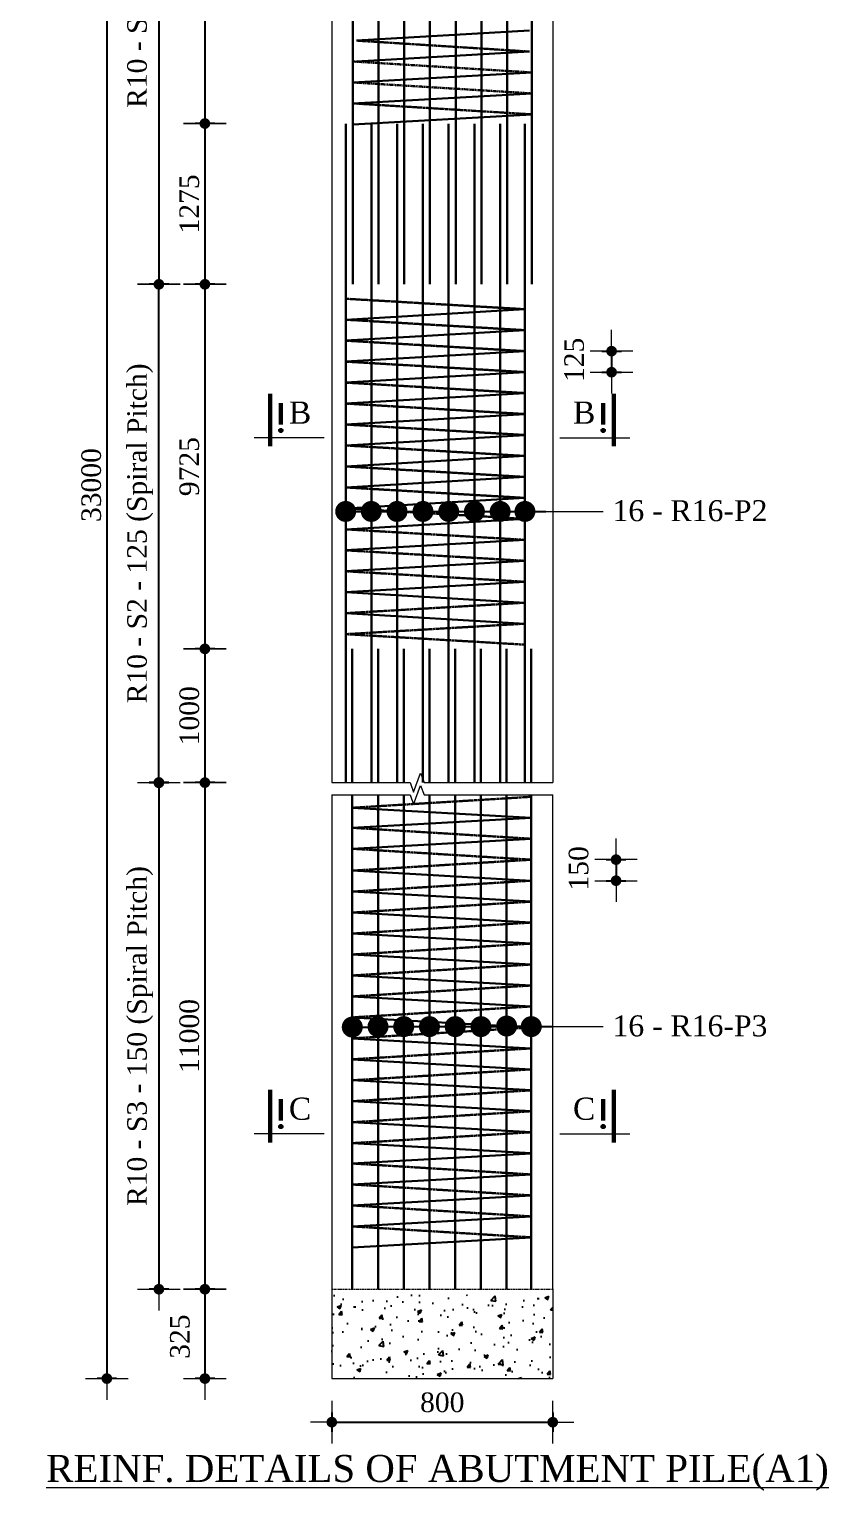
# Model space of a CAD drawing. Header units: inches. Extents: x -396 to 84373, y -33132 to 10226.
# Drawn here: x 24447 to 27306, y -33132 to -27903 of the extents above; entities that cross this region are included whole.
import ezdxf

# ---------------------------------------------------------------- set-up
doc = ezdxf.new("R2010")
doc.units = ezdxf.units.IN
doc.header["$LTSCALE"] = 15
doc.header["$MEASUREMENT"] = 0
doc.header["$PDMODE"] = 3
doc.header["$PDSIZE"] = -15
doc.linetypes.add('DASHED2', pattern=[0.375, 0.25, -0.125])
doc.linetypes.add('DASHEDX2', pattern=[38.1, 25.4, -12.7])
for name, color, linetype, lineweight in [('dim', 7, 'Continuous', 18), ('L.L', 200, 'Continuous', 18), ('Reinf.', 12, 'Continuous', 30), ('text', 7, 'Continuous', 20)]:
    doc.layers.add(name, color=color, linetype=linetype, lineweight=lineweight)
doc.layers.add('HATCH', color=35, linetype='Continuous')
doc.styles.get("Standard").update_dxf_attribs({"font": 'times.ttf'})
doc.dimstyles.new('ISO-25', dxfattribs={"dimtxt": 75, "dimasz": 50, "dimexe": 95, "dimexo": 75.625, "dimgap": 60, "dimtad": 1, "dimdec": 1, "dimdsep": 46, "dimtxsty": 'Standard', "dimblk": 'DOT', "dimcen": 52.5, "dimclrd": 256, "dimclre": 256, "dimclrt": 256, "dimadec": 0, "dimazin": 0, "dimtfac": 1, "dimtdec": 1, "dimtix": 1, "dimtmove": 0, "dimatfit": 3, "dimldrblk": 'DOT', "dimfxl": 1, "dimlwd": -1, "dimarcsym": 0})
doc.dimstyles.new('ISO-70', dxfattribs={"dimscale": 0, "dimtxt": 70, "dimasz": 0.75, "dimexe": 35, "dimexo": 35, "dimgap": 20, "dimtad": 1, "dimdec": 0, "dimlfac": -1, "dimzin": 1, "dimdsep": 46, "dimtxsty": 'Standard', "dimblk": 'DIM', "dimcen": 60, "dimclrd": 256, "dimclre": 256, "dimclrt": 256, "dimadec": 0, "dimazin": 0, "dimtfac": 1, "dimtdec": 0, "dimtix": 1, "dimtofl": 0, "dimtmove": 0, "dimatfit": 3, "dimldrblk": 'DOT', "dimfxl": 35, "dimfxlon": 1, "dimtolj": 1, "dimlwd": 25, "dimarcsym": 0})

# ---------------------------------------------------------------- blocks, each defined once
blk = doc.blocks.new('DIM')
at = {"layer": 'dim'}
for p, q in [((0, -101.4), (0, 101.4)), ((-101.4, 0), (101.4, 0))]:
    blk.add_line(p, q, dxfattribs=at)
at = {"layer": 'dim', "const_width": 25.4}
blk.add_lwpolyline([(-12.7, 0, 1), (12.7, 0, 1)], format="xyb", close=True, dxfattribs=at)
blk = doc.blocks.new('*D16')
at = {"layer": 'Defpoints', "color": 0, "ltscale": 30, "transparency": 16777216}
for p in [(25528.6, -26337.8), (25074.9, -28240.9), (25528.6, -28240.9)]:
    blk.add_point(p, dxfattribs=at)
at = {"layer": 'dim', "lineweight": -2, "ltscale": 30, "transparency": 16777216}
for p, q in [((25109.9, -26337.8), (25039.9, -26337.8)), ((25109.9, -28240.9), (25039.9, -28240.9))]:
    blk.add_line(p, q, dxfattribs=at)
at = {"layer": 'dim', "lineweight": 25, "ltscale": 30, "transparency": 16777216}
blk.add_line((25074.9, -26338.6), (25074.9, -28240.1), dxfattribs=at)
at = {"layer": 'dim', "lineweight": 25, "ltscale": 30, "transparency": 16777216, "xscale": 0.75, "yscale": 0.75, "zscale": 0.75}
for p, rotation in [((25074.9, -26337.8), 90), ((25074.9, -28240.9), 270)]:
    blk.add_blockref('DIM', p, dxfattribs=dict(at, rotation=rotation))
at = {"layer": 'dim', "lineweight": 15, "ltscale": 30, "transparency": 16777216, "insert": (25019.2, -27289.3), "char_height": 70, "attachment_point": 5, "rotation": 90}
blk.add_mtext('\\A1;9675', dxfattribs=at)
blk = doc.blocks.new('_Dot')
at = {"color": 0, "linetype": 'ByBlock', "lineweight": -2}
blk.add_line((-0.5, 0), (-1, 0), dxfattribs=at)
at = {"color": 0, "linetype": 'ByBlock', "const_width": 0.5}
blk.add_lwpolyline([(-0.25, 0, 1), (0.25, 0, 1)], format="xyb", close=True, dxfattribs=at)
blk = doc.blocks.new('*D17')
at = {"layer": 'Defpoints', "color": 0, "ltscale": 30, "transparency": 16777216}
for p in [(24998.8, -26337.8), (24724.3, -32730.8), (25528.6, -32730.8)]:
    blk.add_point(p, dxfattribs=at)
at = {"layer": 'dim', "lineweight": -2, "ltscale": 30, "transparency": 16777216}
for p, q in [((24759.3, -26337.8), (24689.3, -26337.8)), ((24759.3, -32730.8), (24689.3, -32730.8))]:
    blk.add_line(p, q, dxfattribs=at)
at = {"layer": 'dim', "lineweight": 25, "ltscale": 30, "transparency": 16777216}
blk.add_line((24724.3, -26338.6), (24724.3, -32730), dxfattribs=at)
at = {"layer": 'dim', "lineweight": 25, "ltscale": 30, "transparency": 16777216, "xscale": 0.75, "yscale": 0.75, "zscale": 0.75}
for p, rotation in [((24724.3, -26337.8), 90), ((24724.3, -32730.8), 270)]:
    blk.add_blockref('DIM', p, dxfattribs=dict(at, rotation=rotation))
at = {"layer": 'dim', "lineweight": 15, "ltscale": 30, "transparency": 16777216, "insert": (24668.7, -29534.3), "char_height": 70, "width": 255.111, "attachment_point": 5, "rotation": 90}
blk.add_mtext('\\A1;33000', dxfattribs=at)
blk = doc.blocks.new('*D18')
at = {"layer": 'Defpoints', "color": 0, "ltscale": 30, "transparency": 16777216}
for p in [(25528.6, -28240.9), (25074.9, -28816), (25528.6, -28816)]:
    blk.add_point(p, dxfattribs=at)
at = {"layer": 'dim', "lineweight": -2, "ltscale": 30, "transparency": 16777216}
for p, q in [((25109.9, -28240.9), (25039.9, -28240.9)), ((25109.9, -28816), (25039.9, -28816))]:
    blk.add_line(p, q, dxfattribs=at)
at = {"layer": 'dim', "lineweight": 25, "ltscale": 30, "transparency": 16777216}
blk.add_line((25074.9, -28241.6), (25074.9, -28815.3), dxfattribs=at)
at = {"layer": 'dim', "lineweight": 25, "ltscale": 30, "transparency": 16777216, "xscale": 0.75, "yscale": 0.75, "zscale": 0.75}
for p, rotation in [((25074.9, -28240.9), 90), ((25074.9, -28816), 270)]:
    blk.add_blockref('DIM', p, dxfattribs=dict(at, rotation=rotation))
at = {"layer": 'dim', "lineweight": 15, "ltscale": 30, "transparency": 16777216, "insert": (25019.2, -28528.5), "char_height": 70, "attachment_point": 5, "rotation": 90}
blk.add_mtext('\\A1;1275', dxfattribs=at)
blk = doc.blocks.new('*D19')
at = {"layer": 'Defpoints', "color": 0, "ltscale": 30, "transparency": 16777216}
for p in [(26224, -29055.2), (26225.9, -29130.4), (26529.1, -29130.4)]:
    blk.add_point(p, dxfattribs=at)
at = {"layer": 'dim', "lineweight": -2, "ltscale": 30, "transparency": 16777216}
for p, q in [((26494.1, -29055.2), (26564.1, -29055.2)), ((26494.1, -29130.4), (26564.1, -29130.4))]:
    blk.add_line(p, q, dxfattribs=at)
at = {"layer": 'dim', "lineweight": 25, "ltscale": 30, "transparency": 16777216}
blk.add_line((26529.1, -29056), (26529.1, -29129.6), dxfattribs=at)
at = {"layer": 'dim', "lineweight": 25, "ltscale": 30, "transparency": 16777216, "xscale": 0.75, "yscale": 0.75, "zscale": 0.75}
for p, rotation in [((26529.1, -29055.2), 90), ((26529.1, -29130.4), 270)]:
    blk.add_blockref('DIM', p, dxfattribs=dict(at, rotation=rotation))
at = {"layer": 'dim', "lineweight": 15, "ltscale": 30, "transparency": 16777216, "insert": (26395.4, -29086.4), "char_height": 70, "attachment_point": 5, "rotation": 90}
blk.add_mtext('\\A1;125', dxfattribs=at)
blk = doc.blocks.new('*D20')
at = {"layer": 'Defpoints', "color": 0, "ltscale": 30, "transparency": 16777216}
for p in [(25528.6, -28816), (25074.9, -30120.3), (25596.6, -30120.3)]:
    blk.add_point(p, dxfattribs=at)
at = {"layer": 'dim', "lineweight": -2, "ltscale": 30, "transparency": 16777216}
for p, q in [((25109.9, -28816), (25039.9, -28816)), ((25109.9, -30120.3), (25039.9, -30120.3))]:
    blk.add_line(p, q, dxfattribs=at)
at = {"layer": 'dim', "lineweight": 25, "ltscale": 30, "transparency": 16777216}
blk.add_line((25074.9, -28816.8), (25074.9, -30119.6), dxfattribs=at)
at = {"layer": 'dim', "lineweight": 25, "ltscale": 30, "transparency": 16777216, "xscale": 0.75, "yscale": 0.75, "zscale": 0.75}
for p, rotation in [((25074.9, -28816), 90), ((25074.9, -30120.3), 270)]:
    blk.add_blockref('DIM', p, dxfattribs=dict(at, rotation=rotation))
at = {"layer": 'dim', "lineweight": 15, "ltscale": 30, "transparency": 16777216, "insert": (25019.2, -29468.2), "char_height": 70, "width": 277.141, "attachment_point": 5, "rotation": 90}
blk.add_mtext('\\A1;9725', dxfattribs=at)
blk = doc.blocks.new('*D10')
at = {"layer": 'Defpoints', "color": 0, "ltscale": 30, "transparency": 16777216}
for p in [(25528.6, -30120.3), (25074.9, -30598.7), (25528.6, -30598.7)]:
    blk.add_point(p, dxfattribs=at)
at = {"layer": 'dim', "lineweight": -2, "ltscale": 30, "transparency": 16777216}
for p, q in [((25109.9, -30120.3), (25039.9, -30120.3)), ((25109.9, -30598.7), (25039.9, -30598.7))]:
    blk.add_line(p, q, dxfattribs=at)
at = {"layer": 'dim', "lineweight": 25, "ltscale": 30, "transparency": 16777216}
blk.add_line((25074.9, -30121.1), (25074.9, -30598), dxfattribs=at)
at = {"layer": 'dim', "lineweight": 25, "ltscale": 30, "transparency": 16777216, "xscale": 0.75, "yscale": 0.75, "zscale": 0.75}
for p, rotation in [((25074.9, -30120.3), 90), ((25074.9, -30598.7), 270)]:
    blk.add_blockref('DIM', p, dxfattribs=dict(at, rotation=rotation))
at = {"layer": 'dim', "lineweight": 15, "ltscale": 30, "transparency": 16777216, "insert": (25019.3, -30359.5), "char_height": 70, "attachment_point": 5, "rotation": 90}
blk.add_mtext('\\A1;1000', dxfattribs=at)
blk = doc.blocks.new('*D11')
at = {"layer": 'Defpoints', "color": 0, "ltscale": 30, "transparency": 16777216}
for p in [(25528.6, -30598.7), (25074.9, -32411.2), (25528.6, -32411.2)]:
    blk.add_point(p, dxfattribs=at)
at = {"layer": 'dim', "lineweight": -2, "ltscale": 30, "transparency": 16777216}
for p, q in [((25109.9, -30598.7), (25039.9, -30598.7)), ((25109.9, -32411.2), (25039.9, -32411.2))]:
    blk.add_line(p, q, dxfattribs=at)
at = {"layer": 'dim', "lineweight": 25, "ltscale": 30, "transparency": 16777216}
blk.add_line((25074.9, -30599.5), (25074.9, -32410.5), dxfattribs=at)
at = {"layer": 'dim', "lineweight": 25, "ltscale": 30, "transparency": 16777216, "xscale": 0.75, "yscale": 0.75, "zscale": 0.75}
for p, rotation in [((25074.9, -30598.7), 90), ((25074.9, -32411.2), 270)]:
    blk.add_blockref('DIM', p, dxfattribs=dict(at, rotation=rotation))
at = {"layer": 'dim', "lineweight": 15, "ltscale": 30, "transparency": 16777216, "insert": (25019.3, -31505), "char_height": 70, "attachment_point": 5, "rotation": 90}
blk.add_mtext('\\A1;11000', dxfattribs=at)
blk = doc.blocks.new('*D12')
at = {"layer": 'Defpoints', "color": 0, "ltscale": 30, "transparency": 16777216}
for p in [(25052.4, -26337.8), (24910.4, -28816), (25074.9, -28816)]:
    blk.add_point(p, dxfattribs=at)
at = {"layer": 'dim', "lineweight": -2, "ltscale": 30, "transparency": 16777216}
for p, q in [((24945.4, -26337.8), (24875.4, -26337.8)), ((24945.4, -28816), (24875.4, -28816))]:
    blk.add_line(p, q, dxfattribs=at)
at = {"layer": 'dim', "lineweight": 25, "ltscale": 30, "transparency": 16777216}
blk.add_line((24910.4, -26338.6), (24910.4, -28815.3), dxfattribs=at)
at = {"layer": 'dim', "lineweight": 25, "ltscale": 30, "transparency": 16777216, "xscale": 0.75, "yscale": 0.75, "zscale": 0.75}
for p, rotation in [((24910.4, -26337.8), 90), ((24910.4, -28816), 270)]:
    blk.add_blockref('DIM', p, dxfattribs=dict(at, rotation=rotation))
at = {"layer": 'dim', "lineweight": 15, "ltscale": 30, "transparency": 16777216, "insert": (24843.5, -27576.9), "char_height": 70, "attachment_point": 5, "rotation": 90}
blk.add_mtext('\\A1;R10 - S1 - 100 (Spiral Pitch)', dxfattribs=at)
blk = doc.blocks.new('*D13')
at = {"layer": 'Defpoints', "color": 0, "ltscale": 30, "transparency": 16777216}
for p in [(24910.4, -28816), (24986.5, -28816), (25074.9, -30598)]:
    blk.add_point(p, dxfattribs=at)
at = {"layer": 'dim', "lineweight": -2, "ltscale": 30, "transparency": 16777216}
for p, q in [((24945.4, -28816), (24875.4, -28816)), ((24945.4, -30598), (24875.4, -30598))]:
    blk.add_line(p, q, dxfattribs=at)
at = {"layer": 'dim', "lineweight": 25, "ltscale": 30, "transparency": 16777216}
blk.add_line((24910.4, -30597.2), (24910.4, -28816.8), dxfattribs=at)
at = {"layer": 'dim', "lineweight": 25, "ltscale": 30, "transparency": 16777216, "xscale": 0.75, "yscale": 0.75, "zscale": 0.75}
for p, rotation in [((24910.4, -28816), 90), ((24910.4, -30598), 270)]:
    blk.add_blockref('DIM', p, dxfattribs=dict(at, rotation=rotation))
at = {"layer": 'dim', "lineweight": 15, "ltscale": 30, "transparency": 16777216, "insert": (24843.5, -29707), "char_height": 70, "attachment_point": 5, "rotation": 90}
blk.add_mtext('\\A1;R10 - S2 - 125 (Spiral Pitch)', dxfattribs=at)
blk = doc.blocks.new('*D14')
at = {"layer": 'Defpoints', "color": 0, "ltscale": 30, "transparency": 16777216}
for p in [(25074.9, -30599.5), (24910.4, -32411.2), (25150.9, -32411.2)]:
    blk.add_point(p, dxfattribs=at)
at = {"layer": 'dim', "lineweight": -2, "ltscale": 30, "transparency": 16777216}
for p, q in [((24945.4, -30599.5), (24875.4, -30599.5)), ((24945.4, -32411.2), (24875.4, -32411.2))]:
    blk.add_line(p, q, dxfattribs=at)
at = {"layer": 'dim', "lineweight": 25, "ltscale": 30, "transparency": 16777216}
blk.add_line((24910.4, -30600.2), (24910.4, -32410.5), dxfattribs=at)
at = {"layer": 'dim', "lineweight": 25, "ltscale": 30, "transparency": 16777216, "xscale": 0.75, "yscale": 0.75, "zscale": 0.75}
for p, rotation in [((24910.4, -30599.5), 90), ((24910.4, -32411.2), 270)]:
    blk.add_blockref('DIM', p, dxfattribs=dict(at, rotation=rotation))
at = {"layer": 'dim', "lineweight": 15, "ltscale": 30, "transparency": 16777216, "insert": (24843.5, -31505.3), "char_height": 70, "attachment_point": 5, "rotation": 90}
blk.add_mtext('\\A1;R10 - S3 - 150 (Spiral Pitch)', dxfattribs=at)
blk = doc.blocks.new('*D8')
at = {"layer": 'Defpoints', "color": 0, "ltscale": 30, "transparency": 16777216}
for p in [(25528.6, -32767.1), (26318.6, -32767.1), (26318.6, -32886.8)]:
    blk.add_point(p, dxfattribs=at)
at = {"layer": 'dim', "lineweight": -2, "ltscale": 30, "transparency": 16777216}
for p, q in [((25528.6, -32851.8), (25528.6, -32921.8)), ((26318.6, -32851.8), (26318.6, -32921.8))]:
    blk.add_line(p, q, dxfattribs=at)
at = {"layer": 'dim', "lineweight": 25, "ltscale": 30, "transparency": 16777216}
blk.add_line((25529.4, -32886.8), (26317.8, -32886.8), dxfattribs=at)
at = {"layer": 'dim', "lineweight": 25, "ltscale": 30, "transparency": 16777216, "xscale": 0.75, "yscale": 0.75, "zscale": 0.75, "rotation": 180}
blk.add_blockref('DIM', (25528.6, -32886.8), dxfattribs=at)
at = {"layer": 'dim', "lineweight": 25, "ltscale": 30, "transparency": 16777216, "xscale": 0.75, "yscale": 0.75, "zscale": 0.75}
blk.add_blockref('DIM', (26318.6, -32886.8), dxfattribs=at)
at = {"layer": 'dim', "lineweight": 15, "ltscale": 30, "transparency": 16777216, "insert": (25923.6, -32816.2), "char_height": 70, "attachment_point": 5}
blk.add_mtext('\\A1;800', dxfattribs=at)
blk = doc.blocks.new('*D9')
at = {"layer": 'Defpoints', "color": 0, "ltscale": 30, "transparency": 16777216}
for p in [(25528.6, -32411.2), (25074.9, -32730.8), (26318.6, -32730.8)]:
    blk.add_point(p, dxfattribs=at)
at = {"layer": 'dim', "lineweight": -2, "ltscale": 30, "transparency": 16777216}
for p, q in [((25109.9, -32411.2), (25039.9, -32411.2)), ((25109.9, -32730.8), (25039.9, -32730.8))]:
    blk.add_line(p, q, dxfattribs=at)
at = {"layer": 'dim', "lineweight": 25, "ltscale": 30, "transparency": 16777216}
blk.add_line((25074.9, -32412), (25074.9, -32730), dxfattribs=at)
at = {"layer": 'dim', "lineweight": 25, "ltscale": 30, "transparency": 16777216, "xscale": 0.75, "yscale": 0.75, "zscale": 0.75}
for p, rotation in [((25074.9, -32411.2), 90), ((25074.9, -32730.8), 270)]:
    blk.add_blockref('DIM', p, dxfattribs=dict(at, rotation=rotation))
at = {"layer": 'dim', "lineweight": 15, "ltscale": 30, "transparency": 16777216, "insert": (24985.7, -32580.8), "char_height": 70, "attachment_point": 5, "rotation": 90}
blk.add_mtext('\\A1;325', dxfattribs=at)
blk = doc.blocks.new('*D5')
at = {"layer": 'Defpoints', "color": 0, "ltscale": 30, "transparency": 16777216}
for p in [(26239.9, -30874.3), (26241.8, -30949.5), (26545, -30949.5)]:
    blk.add_point(p, dxfattribs=at)
at = {"layer": 'dim', "lineweight": -2, "ltscale": 30, "transparency": 16777216}
for p, q in [((26510, -30874.3), (26580, -30874.3)), ((26510, -30949.5), (26580, -30949.5))]:
    blk.add_line(p, q, dxfattribs=at)
at = {"layer": 'dim', "lineweight": 25, "ltscale": 30, "transparency": 16777216}
blk.add_line((26545, -30875.1), (26545, -30948.7), dxfattribs=at)
at = {"layer": 'dim', "lineweight": 25, "ltscale": 30, "transparency": 16777216, "xscale": 0.75, "yscale": 0.75, "zscale": 0.75}
for p, rotation in [((26545, -30874.3), 90), ((26545, -30949.5), 270)]:
    blk.add_blockref('DIM', p, dxfattribs=dict(at, rotation=rotation))
at = {"layer": 'dim', "lineweight": 15, "ltscale": 30, "transparency": 16777216, "insert": (26411.3, -30905.5), "char_height": 70, "attachment_point": 5, "rotation": 90}
blk.add_mtext('\\A1;150', dxfattribs=at)

msp = doc.modelspace()

# ---------------------------------------------------------------- hatches: boundary and pattern name
at = {"layer": 'HATCH', "ltscale": 30}
h = msp.add_hatch(dxfattribs=at)
h.set_pattern_fill('AR-CONC', color=256, scale=20, style=0)
h.set_pattern_definition([(50, (30991.87, 19122.33), (143.45204, -12.55043), [15, -165]), (355, (30991.87, 19122.33), (-27.75027, 150.43843), [12, -132]), (100.4514, (31003.83, 19121.29), (115.70188, 137.8879), [12.74804, -140.22842]), (46.1842, (30991.87, 19162.33), (213.4482, -33.1038), [22.5, -247.5]), (96.6356, (31009.66, 19159.57), (186.9325, 194.8236), [19.1221, -210.3426]), (351.1842, (30991.87, 19162.33), (186.9324, 194.8237), [18, -198]), (21, (31011.87, 19152.33), (119.3814, -80.52378), [15, -165]), (326, (31011.87, 19152.33), (48.66307, 145.03), [12, -132]), (71.4514, (31021.82, 19145.62), (168.04453, 64.5061), [12.74804, -140.22842]), (37.5, (30991.875, 19122.33), (2.43197, 66.57877), [0, -130.4, 0, -134, 0, -132.5]), (7.5, (30991.875, 19122.33), (52.61391, 78.88234), [0, -76.4, 0, -127.4, 0, -50.5]), (327.5, (30947.275, 19122.33), (106.764487, -4.510974), [0, -50, 0, -156, 0, -207]), (317.5, (30927.275, 19122.33), (116.63723, 20.021), [0, -65, 0, -103.6, 0, -147])])
h.paths.add_polyline_path([(26318.58, -32430.76), (25528.6, -32430.76), (25528.6, -32730.76), (26318.58, -32730.76)])
at = {"layer": 'text', "ltscale": 5}
h = msp.add_hatch(color=5, dxfattribs=at)
h.set_gradient(color1=(0, 0, 255), one_color=1, tint=1, name='CYLINDER')
h.paths.add_polyline_path([(25338.92, -29338.92, 1), (25353.8, -29338.92, 1)])
h = msp.add_hatch(color=5, dxfattribs=at)
h.set_gradient(color1=(0, 0, 255), one_color=1, tint=1, name='CYLINDER')
h.paths.add_polyline_path([(26506.3, -29338.92, -1), (26491.43, -29338.92, -1)])
h = msp.add_hatch(color=5, dxfattribs=at)
h.set_gradient(color1=(0, 0, 255), one_color=1, tint=1, name='CYLINDER')
h.paths.add_polyline_path([(25338.92, -31829.21, 1), (25353.8, -31829.21, 1)])
h = msp.add_hatch(color=5, dxfattribs=at)
h.set_gradient(color1=(0, 0, 255), one_color=1, tint=1, name='CYLINDER')
h.paths.add_polyline_path([(26506.3, -31829.21, -1), (26491.43, -31829.21, -1)])

# ---------------------------------------------------------------- linework, layer by layer
at = {"layer": 'L.L', "ltscale": 5}
for p, q in [((25528.6, -27144.2), (25528.6, -28254.73)), ((26318.58, -27144.2), (26318.58, -28254.73)), ((26318.58, -28206.83), (26318.58, -28829.77)), ((26318.58, -28829.77), (26318.58, -29821.22)), ((26318.58, -29819.88), (26318.58, -30598.7)), ((25528.6, -30642.77), (25528.6, -32411.25)), ((26318.58, -32411.25), (26318.58, -30642.77)), ((25528.6, -32411.25), (25528.6, -32730.76)), ((26318.58, -32409.91), (26318.58, -32730.76)), ((25528.6, -32730.76), (26318.58, -32730.76))]:
    msp.add_line(p, q, dxfattribs=at)
at = {"layer": 'L.L', "linetype": 'DASHED2'}
msp.add_line((25528.6, -32411.25), (26318.58, -32411.25), dxfattribs=at)
at = {"layer": 'L.L', "ltscale": 5}
for points in [[(25528.6, -28206.83), (25528.6, -30598.7), (25808.6, -30598.7), (25821.1, -30633.04), (25846.1, -30564.36), (25858.6, -30598.7), (26318.58, -30598.7)], [(25528.6, -30642.77), (25808.6, -30642.77), (25821.1, -30677.12), (25846.1, -30608.43), (25858.6, -30642.77), (26318.58, -30642.77)]]:
    msp.add_lwpolyline(points, dxfattribs=at)
at = {"layer": 'Reinf.', "ltscale": 5}
for p, q in [((25695.6, -28254.73), (25695.6, -27144.2)), ((25787.6, -28254.73), (25787.6, -27144.2)), ((25879.6, -28254.73), (25879.6, -27144.2)), ((25971.6, -28254.73), (25971.6, -27144.2)), ((26063.6, -28254.73), (26063.6, -27144.2)), ((26155.6, -28254.73), (26155.6, -27144.2)), ((25616.66, -27944.24), (26236.13, -27908.44)), ((25616.66, -28019.24), (26236.13, -27983.44)), ((25604.11, -28093.82), (26243.58, -28058.03)), ((25604.11, -28168.82), (26243.58, -28133.03)), ((25604.11, -28243.82), (26243.58, -28208.03)), ((25695.6, -28816.02), (25695.6, -28206.83)), ((25787.6, -28816.02), (25787.6, -28206.83)), ((25879.6, -28816.02), (25879.6, -28206.83)), ((25971.6, -28816.02), (25971.6, -28206.83)), ((26063.6, -28816.02), (26063.6, -28206.83)), ((26155.6, -28816.02), (26155.6, -28206.83)), ((25670.33, -30598.7), (25670.33, -28242.13)), ((25762.33, -30598.7), (25762.33, -28242.13)), ((25854.33, -30598.7), (25854.33, -28242.13)), ((25946.33, -30598.7), (25946.33, -28242.13)), ((26038.33, -30598.7), (26038.33, -28242.13)), ((26130.33, -30598.7), (26130.33, -28242.13)), ((25578.33, -28942.63), (26218.31, -28905.13)), ((25578.33, -28942.63), (26218.31, -28905.13)), ((25578.33, -29017.63), (26218.31, -28980.13)), ((25578.33, -29092.63), (26218.31, -29055.13)), ((25578.33, -29092.63), (26218.31, -29055.13)), ((25578.33, -29167.63), (26218.31, -29130.13)), ((25578.33, -29242.63), (26218.31, -29205.13)), ((25578.33, -29242.63), (26218.31, -29205.13)), ((25578.33, -29317.63), (26218.31, -29280.13)), ((25578.33, -29392.63), (26218.31, -29355.13)), ((25578.33, -29392.63), (26218.31, -29355.13)), ((25578.33, -29467.63), (26218.31, -29430.13)), ((25578.33, -29542.63), (26218.31, -29505.13)), ((25578.33, -29542.63), (26218.31, -29505.13)), ((25578.33, -29617.63), (26218.31, -29580.13)), ((25578.33, -29692.63), (26218.31, -29655.13)), ((25578.33, -29692.63), (26218.31, -29655.13)), ((25578.33, -29767.63), (26218.31, -29730.13)), ((25578.33, -29767.63), (26218.31, -29730.13)), ((25578.33, -29842.63), (26218.31, -29805.13)), ((25578.33, -29842.63), (26218.31, -29805.13)), ((25578.33, -29917.63), (26218.31, -29880.13)), ((25578.33, -29917.63), (26218.31, -29880.13)), ((25578.33, -29917.63), (26218.31, -29955.13)), ((25578.33, -29917.63), (26218.31, -29955.13)), ((25578.33, -29992.63), (26218.31, -30030.13)), ((25578.33, -29992.63), (26218.31, -30030.13)), ((25693.87, -30598.7), (25693.87, -30120.32)), ((25785.87, -30598.7), (25785.87, -30120.32)), ((25877.87, -30598.7), (25877.87, -30120.32)), ((25969.87, -30598.7), (25969.87, -30120.32)), ((26061.87, -30598.7), (26061.87, -30120.32)), ((26153.87, -30598.7), (26153.87, -30120.32)), ((26241.85, -30724.49), (25601.87, -30688.67)), ((26241.85, -30724.49), (25601.87, -30688.67)), ((25693.87, -31486.67), (25693.87, -30642.77)), ((25785.87, -31486.67), (25785.87, -30642.77)), ((25877.87, -31486.67), (25877.87, -30642.77)), ((25969.87, -31486.67), (25969.87, -30642.77)), ((26061.87, -31486.67), (26061.87, -30642.77)), ((26153.87, -31486.67), (26153.87, -30642.77)), ((26241.85, -30724.49), (25601.87, -30760.31)), ((26241.85, -30724.49), (25601.87, -30760.31)), ((26241.85, -30799.49), (25601.87, -30835.31)), ((26241.85, -30799.49), (25601.87, -30835.31)), ((26241.85, -30949.49), (25601.87, -30913.67)), ((26241.85, -30949.49), (25601.87, -30913.67)), ((26241.85, -31024.49), (25601.87, -30988.67)), ((26241.85, -31024.49), (25601.87, -30988.67)), ((26241.85, -31099.49), (25601.87, -31063.67)), ((26241.85, -31099.49), (25601.87, -31063.67)), ((26241.85, -31174.49), (25601.87, -31138.67)), ((26241.85, -31174.49), (25601.87, -31138.67)), ((26241.85, -31249.49), (25601.87, -31213.67)), ((26241.85, -31249.49), (25601.87, -31213.67)), ((26241.85, -31324.49), (25601.87, -31288.67)), ((26241.85, -31324.49), (25601.87, -31288.67)), ((26241.85, -31399.49), (25601.87, -31363.67)), ((26241.85, -31399.49), (25601.87, -31363.67)), ((26241.85, -31474.49), (25601.87, -31438.67)), ((25693.87, -32411.25), (25693.87, -31438.77)), ((25785.87, -32411.25), (25785.87, -31438.77)), ((25877.87, -32411.25), (25877.87, -31438.77)), ((25969.87, -32411.25), (25969.87, -31438.77)), ((26061.87, -32411.25), (26061.87, -31438.77)), ((26153.87, -32411.25), (26153.87, -31438.77)), ((26241.85, -31549.49), (25601.87, -31513.67)), ((26241.85, -31624.49), (25601.87, -31588.67)), ((26241.85, -31699.49), (25601.87, -31663.67)), ((26241.85, -31774.49), (25601.87, -31738.67)), ((26241.85, -31849.49), (25601.87, -31813.67)), ((26241.85, -31924.49), (25601.87, -31888.67)), ((26241.85, -31925.53), (25601.87, -31961.35)), ((26241.85, -32000.53), (25601.87, -32036.35)), ((26241.85, -32075.53), (25601.87, -32111.35)), ((26241.85, -32150.53), (25601.87, -32186.35)), ((26241.85, -32225.53), (25601.87, -32261.35))]:
    msp.add_line(p, q, dxfattribs=at)
at = {"layer": 'Reinf.', "linetype": 'DASHEDX2', "ltscale": 0.007}
for p, q in [((26236.13, -27983.44), (25616.66, -27944.24)), ((26243.58, -28208.03), (25604.11, -28168.82)), ((26218.31, -28905.13), (25578.33, -28867.63)), ((26218.31, -28980.13), (25578.33, -28942.63)), ((26218.31, -29055.13), (25578.33, -29017.63)), ((26218.31, -29130.13), (25578.33, -29092.63)), ((26218.31, -29205.13), (25578.33, -29167.63)), ((26218.31, -29280.13), (25578.33, -29242.63)), ((26218.31, -29355.13), (25578.33, -29317.63)), ((26218.31, -29430.13), (25578.33, -29392.63)), ((26218.31, -29505.13), (25578.33, -29467.63)), ((26218.31, -29580.13), (25578.33, -29542.63)), ((26218.31, -29655.13), (25578.33, -29617.63)), ((26218.31, -29730.13), (25578.33, -29692.63)), ((26218.31, -29805.13), (25578.33, -29767.63)), ((26218.31, -29880.13), (25578.33, -29842.63)), ((26218.31, -29955.13), (25578.33, -29992.63)), ((26218.31, -30030.13), (25578.33, -30067.63)), ((26218.31, -30105.13), (25578.33, -30067.63)), ((25601.87, -30688.67), (26241.85, -30649.49)), ((25601.87, -30688.67), (26241.85, -30649.49)), ((25601.87, -30760.31), (26241.85, -30799.49)), ((25601.87, -30760.31), (26241.85, -30799.49)), ((25601.87, -30835.31), (26241.85, -30874.49)), ((25601.87, -30913.67), (26241.85, -30874.49)), ((25601.87, -30988.67), (26241.85, -30949.49)), ((25601.87, -30988.67), (26241.85, -30949.49)), ((25601.87, -31063.67), (26241.85, -31024.49)), ((25601.87, -31063.67), (26241.85, -31024.49)), ((25601.87, -31138.67), (26241.85, -31099.49)), ((25601.87, -31138.67), (26241.85, -31099.49)), ((25601.87, -31213.67), (26241.85, -31174.49)), ((25601.87, -31213.67), (26241.85, -31174.49)), ((25601.87, -31288.67), (26241.85, -31249.49)), ((25601.87, -31363.67), (26241.85, -31324.49)), ((25601.87, -31438.67), (26241.85, -31399.49)), ((25601.87, -31513.67), (26241.85, -31474.49)), ((25601.87, -31588.67), (26241.85, -31549.49)), ((25601.87, -31663.67), (26241.85, -31624.49)), ((25601.87, -31738.67), (26241.85, -31699.49)), ((25601.87, -31813.67), (26241.85, -31774.49)), ((25601.87, -31888.67), (26241.85, -31849.49)), ((25601.87, -31961.35), (26241.85, -32000.53)), ((25601.87, -32036.35), (26241.85, -32075.53)), ((25601.87, -32111.35), (26241.85, -32150.53)), ((25601.87, -32186.35), (26241.85, -32225.53))]:
    msp.add_line(p, q, dxfattribs=at)
at = {"layer": 'Reinf.', "linetype": 'DASHEDX2', "ltscale": 0.01}
for p, q in [((26243.58, -28058.03), (25604.11, -28018.82)), ((26243.58, -28133.03), (25604.11, -28093.82)), ((26218.31, -28905.13), (25578.33, -28867.63)), ((26218.31, -28980.13), (25578.33, -28942.63)), ((26218.31, -29055.13), (25578.33, -29017.63)), ((26218.31, -29130.13), (25578.33, -29092.63)), ((26218.31, -29205.13), (25578.33, -29167.63)), ((26218.31, -29280.13), (25578.33, -29242.63)), ((26218.31, -29355.13), (25578.33, -29317.63)), ((26218.31, -29430.13), (25578.33, -29392.63)), ((26218.31, -29505.13), (25578.33, -29467.63)), ((26218.31, -29580.13), (25578.33, -29542.63))]:
    msp.add_line(p, q, dxfattribs=at)
at = {"layer": 'Reinf.', "ltscale": 5}
for points in [[(25603.6, -28254.73), (25603.6, -27144.2)], [(26243.58, -28254.73), (26243.58, -27144.2)], [(25603.6, -28816.02), (25603.6, -28206.83)], [(26243.58, -28816.02), (26243.58, -28206.83)], [(25578.33, -30598.7), (25578.33, -28242.13)], [(26218.31, -30598.7), (26218.31, -28242.13)], [(25601.87, -30598.7), (25601.87, -30120.32)], [(26241.85, -30598.7), (26241.85, -30120.32)], [(25601.87, -31486.67), (25601.87, -30642.77)], [(26241.85, -31486.67), (26241.85, -30642.77)], [(25601.87, -32411.25), (25601.87, -31438.77)], [(26241.85, -32411.25), (26241.85, -31438.77)]]:
    msp.add_lwpolyline(points, dxfattribs=at)
at = {"layer": 'text', "ltscale": 5}
for p, q in [((25501.71, -29364.76), (25250.54, -29364.76)), ((26343.52, -29364.76), (26594.69, -29364.76)), ((25501.71, -31855.05), (25250.54, -31855.05)), ((26343.52, -31855.05), (26594.69, -31855.05))]:
    msp.add_line(p, q, dxfattribs=at)
at = {"layer": 'text', "ltscale": 5, "const_width": 14.87}
for points in [[(25308.03, -29396.04), (25308.03, -29207.05)], [(26537.2, -29396.04), (26537.2, -29207.05)], [(25346.36, -29318.08), (25346.36, -29240.13)], [(26498.87, -29318.08), (26498.87, -29240.13)], [(25308.03, -31886.34), (25308.03, -31697.34)], [(25346.36, -31808.38), (25346.36, -31730.42)], [(26498.87, -31808.38), (26498.87, -31730.42)], [(26537.2, -31886.34), (26537.2, -31697.34)]]:
    msp.add_lwpolyline(points, dxfattribs=at)
at = {"layer": 'text', "ltscale": 5}
for centre in [(25346.36, -29338.92), (26498.87, -29338.92), (25346.36, -31829.21), (26498.87, -31829.21)]:
    msp.add_circle(centre, 7.44, dxfattribs=at)

# ---------------------------------------------------------------- texts
at = {"layer": 'text'}
for s, height, p in [('B', 79.33, (25375.23, -29314.62)), ('B', 79.33, (26391.02, -29314.62)), ('16 - R16-P2', 75, (26532.34, -29663.33)), ('16 - R16-P3', 75, (26532.34, -31506.38)), ('C', 79.33, (25375.23, -31804.92)), ('C', 79.33, (26391.02, -31804.92))]:
    msp.add_text(s, height=height, dxfattribs=at).set_placement(p)
at = {"layer": 'text', "ltscale": 5}
msp.add_text('%%UREINF. DETAILS OF ABUTMENT PILE(A1)', height=96.8, dxfattribs=at).set_placement((24507.45, -33100.64))

# ---------------------------------------------------------------- dimensions: what is measured, and where the dimension line sits
at = {"layer": 'dim', "lineweight": 15, "ltscale": 30}
for base, p1, p2, angle, text, picture, middle in [((24910.4, -28816.02), (25052.44, -26337.81), (25074.87, -28816.02), 90, 'R10 - S1 - 100 (Spiral Pitch)', '*D12', (24843.46, -27576.92)), ((25074.87, -28240.88), (25528.6, -26337.81), (25528.6, -28240.88), 90, '9675', '*D16', (25019.17, -27289.35)), ((25074.87, -28816.02), (25528.6, -28240.88), (25528.6, -28816.02), 90, '1275', '*D18', (25019.17, -28528.45)), ((24910.4, -28816.02), (25074.87, -30597.95), (24986.45, -28816.02), 270, 'R10 - S2 - 125 (Spiral Pitch)', '*D13', (24843.46, -29706.99)), ((25074.87, -30120.32), (25528.6, -28816.02), (25596.6, -30120.32), 90, '9725', '*D20', (25019.17, -29468.17)), ((25074.87, -30598.7), (25528.6, -30120.32), (25528.6, -30598.7), 90, '1000', '*D10', (25019.27, -30359.51)), ((24910.4, -32411.25), (25074.87, -30599.45), (25150.93, -32411.25), 90, 'R10 - S3 - 150 (Spiral Pitch)', '*D14', (24843.46, -31505.35)), ((25074.87, -32411.25), (25528.6, -30598.7), (25528.6, -32411.25), 90, '11000', '*D11', (25019.27, -31504.97))]:
    dim = msp.add_linear_dim(base=base, p1=p1, p2=p2, angle=angle, text=text, dimstyle='ISO-70', override={"dimscale": 1, "dimtmove": 1}, dxfattribs=at)
    dim.commit()
    dim.dimension.update_dxf_attribs({"geometry": picture, "text_midpoint": middle})
for base, p1, p2, text, override, picture, middle in [((24724.27, -32730.76), (24998.82, -26337.81), (25528.6, -32730.76), '33000', {"dimscale": 1}, '*D17', (24724.27, -29534.29)), ((26529.11, -29130.36), (26224.02, -29055.22), (26225.92, -29130.36), '125', {"dimscale": 1, "dimtmove": 2}, '*D19', (26395.42, -29086.4)), ((26545.04, -30949.49), (26239.94, -30874.35), (26241.85, -30949.49), '150', {"dimscale": 1, "dimtmove": 2}, '*D5', (26411.34, -30905.54)), ((25074.87, -32730.76), (25528.6, -32411.25), (26318.58, -32730.76), '325', {"dimscale": 1, "dimtmove": 1}, '*D9', (25041.26, -32580.76))]:
    dim = msp.add_linear_dim(base=base, p1=p1, p2=p2, angle=90, text=text, dimstyle='ISO-70', override=override, dxfattribs=at)
    dim.commit()
    dim.dimension.update_dxf_attribs({"geometry": picture, "text_midpoint": middle, "dimtype": 160})
dim = msp.add_linear_dim(base=(26318.58, -32886.76), p1=(25528.6, -32767.12), p2=(26318.58, -32767.12), text='800', dimstyle='ISO-70', override={"dimscale": 1, "dimgap": 35, "dimtmove": 1}, dxfattribs=at)
dim.commit()
dim.dimension.update_dxf_attribs({"geometry": '*D8', "text_midpoint": (25923.59, -32886.76), "dimtype": 160})

# ---------------------------------------------------------------- leaders
at = {"layer": 'text', "lineweight": 15, "ltscale": 5}
for points in [[(25578.33, -29628.57), (26442.37, -29628.57)], [(25669.93, -29628.57), (26442.35, -29628.57)], [(25761.93, -29628.57), (26499.07, -29628.57)], [(25854.77, -29628.57), (26444.78, -29628.57)], [(25946.77, -29628.57), (26499.07, -29628.57)], [(26038.65, -29628.57), (26499.07, -29628.57)], [(26130.65, -29628.57), (26499.07, -29628.57)], [(26219.17, -29628.57), (26446.89, -29628.57)], [(25601.87, -31473.29), (26442.37, -31471.62)], [(25693.87, -31471.62), (26442.35, -31471.62)], [(25785.87, -31471.62), (26499.07, -31471.62)], [(25877.87, -31471.62), (26444.78, -31471.62)], [(25969.87, -31471.62), (26499.07, -31471.62)], [(26061.87, -31471.62), (26499.07, -31471.62)], [(26153.87, -31469.57), (26499.07, -31471.62)], [(26241.85, -31471.62), (26446.89, -31471.62)]]:
    msp.add_leader(points, dimstyle='ISO-25', override={"dimasz": 75, "dimtad": 0}, dxfattribs=at)

doc.saveas('drawing.dxf')
